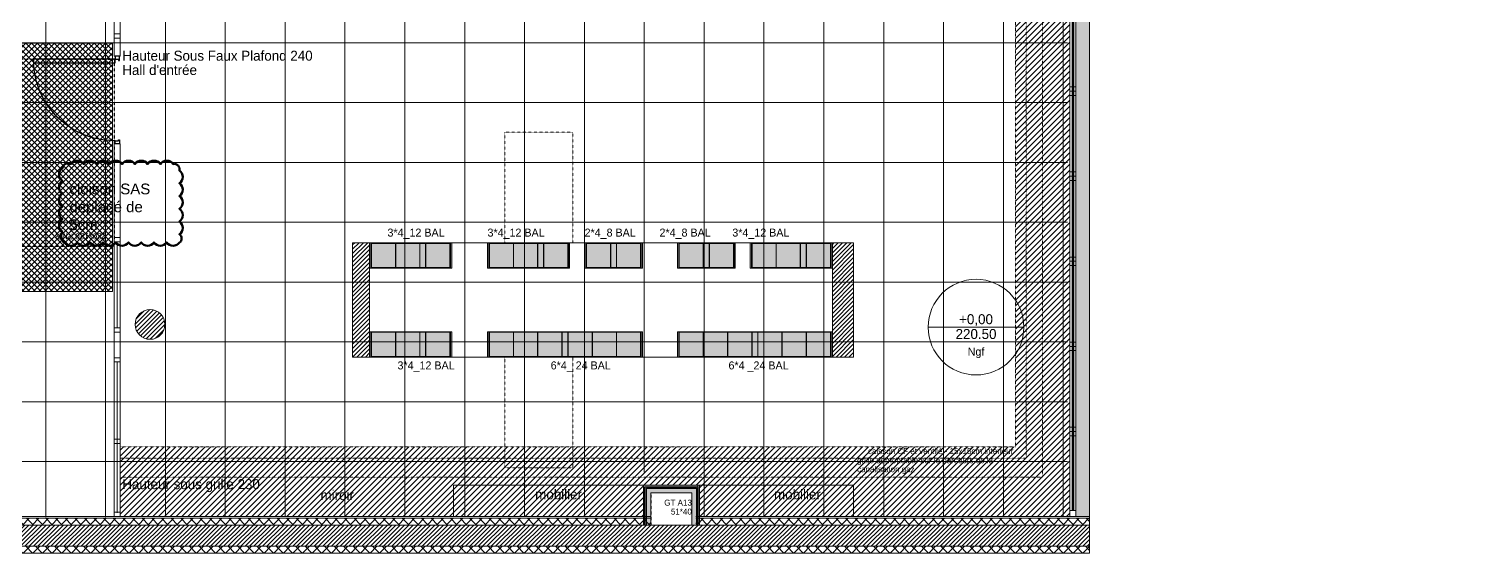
# Model space of a CAD drawing. Header units: centimetres. Extents: x 1724 to 19617, y -6503 to 8072.
# Drawn here: x 3151 to 4847, y -5378 to -4762 of the extents above; entities that cross this region are included whole.
import ezdxf

# ---------------------------------------------------------------- set-up
doc = ezdxf.new("R2010")
doc.units = ezdxf.units.CM
for name, pattern in [('ISO-03', [1.5, 0.6, -0.9]), ('Style de ligne -1', [0.41664, 0.20828, -0.20836]), ('Style de ligne -5', [0.20828, 0.069425, -0.138855]), ('VW-01', [0.41656, 0.20828, -0.20828])]:
    doc.linetypes.add(name, pattern=pattern)
for name, color, linetype in [('B Faux plafonds', 252, 'Continuous'), ('B Général', 252, 'Continuous'), ('C ANNOTATIONS-niveaux', 252, 'Continuous'), ('C ANNOTATIONS-PMR', 252, 'Style de ligne -5'), ('C ANNOTATIONS-prestations', 252, 'Continuous'), ('C ANNOTATIONS-texte', 252, 'Continuous'), ('C ANNOTATIONS-textes-numérotation gaine', 252, 'ISO-03'), ('F REMPLISSAGE-vert clair', 252, 'Continuous'), ('F REMPLISSAGE-vert foncé', 252, 'Continuous')]:
    doc.layers.add(name, color=color, linetype=linetype)
for name, color, linetype, lineweight in [('B Faux plafonds-1', 7, 'Continuous', 5), ('B GÈnÈral', 7, 'Continuous', 5), ('C ANNOTATIONS-modifications', 7, 'Continuous', 5), ('C ANNOTATIONS-prestations-1', 7, 'Continuous', 5), ('F REMPLISSAGE-vert clair-1', 7, 'Continuous', 5), ('F REMPLISSAGE-vert foncÈ', 7, 'Continuous', 5)]:
    doc.layers.add(name, color=color, linetype=linetype, lineweight=lineweight)
doc.styles.add('Eurostile', font='Eurosti.TTF')
doc.styles.add('Eurostile (italic)', font='Eurostib.TTF')
doc.styles.add('Helvetica Neue Thin', font='')
doc.styles.get("Standard").update_dxf_attribs({"font": 'isocp.shx', "height": 15})
doc.styles.get('Helvetica Neue Thin').set_extended_font_data('Helvetica Neue Thin')
pattern_1 = [(45, (-804.3564, -7946.63), (-5.656854, 5.656854), []), (135, (-804.3564, -7946.63), (5.656854, 5.656854), [])]
pattern_2 = [(45, (-804.3564, -7946.63), (2.4253472, -2.6458333), [])]

# ---------------------------------------------------------------- blocks, each defined once
blk = doc.blocks.new('Groupe-58-1')
at = {"layer": 'B Général', "color": 7, "linetype": 'Continuous', "lineweight": 5}
blk.add_line((0, -3.5), (0, 3.5), dxfattribs=at)
blk = doc.blocks.new('Groupe-59-1')
at = {"layer": 'B Général', "color": 7, "linetype": 'Continuous', "lineweight": 5}
blk.add_line((103, -3.5), (103, 3.5), dxfattribs=at)
blk = doc.blocks.new('Groupe-60-1')
at = {"layer": 'B Général', "linetype": 'Continuous', "flags": 128}
blk.add_lwpolyline([(99.5, 2.5), (98.7, 15), (96.2, 27.3), (92.2, 39.2), (86.6, 50.5), (79.7, 60.9), (71.4, 70.4), (61.9, 78.7), (51.5, 85.6), (40.2, 91.2), (28.3, 95.2), (16, 97.7), (3.5, 98.5)], dxfattribs=at)
at = {"layer": 'B Général', "flags": 128}
for points in [[(3.5, 2.5), (3.5, 98.5), (7.5, 98.5), (7.5, 2.5)], [(0, -2.5), (0, 2.5), (3.5, 2.5), (3.5, -1.5), (5, -1.5), (5, -2.5)], [(103, -2.5), (103, 2.5), (99.5, 2.5), (99.5, -1.5), (98, -1.5), (98, -2.5)]]:
    blk.add_lwpolyline(points, close=True, dxfattribs=at)
at = {"layer": 'B Général', "color": 7}
for name in ['Groupe-58-1', 'Groupe-59-1']:
    blk.add_blockref(name, (0, 0), dxfattribs=at)
blk = doc.blocks.new('NNA_IfcDoor (2D)-1')
at = {"layer": 'B Général', "color": 7}
blk.add_blockref('Groupe-60-1', (0, 0), dxfattribs=at)
blk = doc.blocks.new('Groupe-61-1')
at = {"layer": 'B Général', "color": 7, "linetype": 'Continuous', "lineweight": 5, "flags": 128}
for points in [[(4055.5, 2939.4), (4062.5, 2939.4), (4062.5, 2934.4), (4055.5, 2934.4)], [(4055.5, 2833.1), (4062.5, 2833.1), (4062.5, 2828.1), (4055.5, 2828.1)]]:
    blk.add_lwpolyline(points, close=True, dxfattribs=at)
blk = doc.blocks.new('Alti BAT A RDC')
at = {"layer": 'C ANNOTATIONS-niveaux', "color": 7, "linetype": 'Continuous', "lineweight": 5}
for p, q in [((-55.9, -9), (56.6, -9)), ((-37.2, -9), (37.8, -9))]:
    blk.add_line(p, q, dxfattribs=at)
blk.add_circle((0.3, -9), 56.2, dxfattribs=at)
at = {"layer": 'C ANNOTATIONS-niveaux', "color": 7, "attachment_point": 2, "rotation": 0, "line_spacing_factor": 0.895453, "style": 'Eurostile'}
for s, insert, char_height in [('+0,00', (0.3, 6.2), 11.75), ('220.50', (0.3, -11.2), 11.75), ('Ngf', (0.3, -33.1), 9.4)]:
    blk.add_mtext(s, dxfattribs=dict(at, insert=insert, char_height=char_height))
blk = doc.blocks.new('Groupe-72-1')
at = {"layer": 'B Général', "color": 7, "linetype": 'VW-01', "lineweight": 5, "flags": 128}
blk.add_lwpolyline([(4686, 2639.2), (4734, 2639.2), (4734, 2601.4), (4686, 2601.4)], close=True, dxfattribs=at)
at = {"layer": 'C ANNOTATIONS-textes-numérotation gaine', "color": 7, "insert": (4734, 2631.3), "char_height": 7.05, "width": 51, "attachment_point": 3, "line_spacing_factor": 0.895453, "style": 'Eurostile'}
blk.add_mtext('GT A13\\P51*40', dxfattribs=at)
blk = doc.blocks.new('Groupe-73-1')
at = {"layer": 'B GÈnÈral', "linetype": 'Continuous', "lineweight": 0, "true_color": 0x989898}
blk.add_hatch(color=252, dxfattribs=at).paths.add_polyline_path([(4494, 2828.7), (4494, 2798.7), (4676, 2798.7), (4676, 2828.7)])
at = {"layer": 'B Général', "color": 7, "linetype": 'Continuous', "lineweight": 5}
for p, q in [((4496.1, 2828), (4496.1, 2799.5)), ((4524.3, 2828), (4524.3, 2799.5)), ((4524.6, 2828), (4524.6, 2799.5)), ((4552.8, 2828), (4552.8, 2799.5)), ((4553.1, 2828), (4553.1, 2799.5)), ((4581.3, 2828), (4581.3, 2799.5)), ((4581.7, 2828), (4581.7, 2799.5)), ((4588.3, 2828), (4588.3, 2799.5)), ((4588.6, 2828), (4588.6, 2799.5)), ((4616.8, 2828), (4616.8, 2799.5)), ((4617.1, 2828), (4617.1, 2799.5)), ((4645.3, 2828), (4645.3, 2799.5)), ((4645.6, 2828), (4645.6, 2799.5)), ((4673.8, 2828), (4673.8, 2799.5))]:
    blk.add_line(p, q, dxfattribs=at)
at = {"layer": 'B Général', "color": 7, "linetype": 'Continuous', "lineweight": 5, "flags": 128}
for points in [[(4494, 2828.7), (4494, 2798.7), (4676, 2798.7), (4676, 2828.7)], [(4495.5, 2828), (4495.5, 2799.5), (4674.5, 2799.5), (4674.5, 2828)]]:
    blk.add_lwpolyline(points, close=True, dxfattribs=at)
blk = doc.blocks.new('Groupe-74-1')
at = {"layer": 'B GÈnÈral', "linetype": 'Continuous', "lineweight": 0, "true_color": 0x989898}
blk.add_hatch(color=252, dxfattribs=at).paths.add_polyline_path([(4717, 2828.7), (4717, 2798.7), (4899, 2798.7), (4899, 2828.7)])
at = {"layer": 'B Général', "color": 7, "linetype": 'Continuous', "lineweight": 5}
for p, q in [((4719.1, 2828), (4719.1, 2799.5)), ((4747.3, 2828), (4747.3, 2799.5)), ((4747.6, 2828), (4747.6, 2799.5)), ((4775.8, 2828), (4775.8, 2799.5)), ((4776.1, 2828), (4776.1, 2799.5)), ((4804.3, 2828), (4804.3, 2799.5)), ((4804.7, 2828), (4804.7, 2799.5)), ((4811.3, 2828), (4811.3, 2799.5)), ((4811.6, 2828), (4811.6, 2799.5)), ((4839.8, 2828), (4839.8, 2799.5)), ((4840.1, 2828), (4840.1, 2799.5)), ((4868.3, 2828), (4868.3, 2799.5)), ((4868.6, 2828), (4868.6, 2799.5)), ((4896.8, 2828), (4896.8, 2799.5))]:
    blk.add_line(p, q, dxfattribs=at)
at = {"layer": 'B Général', "color": 7, "linetype": 'Continuous', "lineweight": 5, "flags": 128}
for points in [[(4717, 2828.7), (4717, 2798.7), (4899, 2798.7), (4899, 2828.7)], [(4718.5, 2828), (4718.5, 2799.5), (4897.5, 2799.5), (4897.5, 2828)]]:
    blk.add_lwpolyline(points, close=True, dxfattribs=at)
blk = doc.blocks.new('Groupe-75-1')
at = {"layer": 'B GÈnÈral', "linetype": 'Continuous', "lineweight": 0, "true_color": 0x989898}
blk.add_hatch(color=252, dxfattribs=at).paths.add_polyline_path([(4355.4, 2828.7), (4355.4, 2798.7), (4451.9, 2798.7), (4451.9, 2828.7)])
at = {"layer": 'B Général', "color": 7, "linetype": 'Continuous', "lineweight": 5}
for p, q in [((4357.6, 2828), (4357.6, 2799.5)), ((4385.8, 2828), (4385.8, 2799.5)), ((4386.1, 2828), (4386.1, 2799.5)), ((4414.3, 2828), (4414.3, 2799.5)), ((4414.6, 2828), (4414.6, 2799.5)), ((4421.2, 2828), (4421.2, 2799.5)), ((4421.6, 2828), (4421.6, 2799.5)), ((4449.8, 2828), (4449.8, 2799.5))]:
    blk.add_line(p, q, dxfattribs=at)
at = {"layer": 'B Général', "color": 7, "linetype": 'Continuous', "lineweight": 5, "flags": 128}
for points in [[(4355.4, 2828.7), (4355.4, 2798.7), (4451.9, 2798.7), (4451.9, 2828.7)], [(4356.9, 2828), (4356.9, 2799.5), (4450.4, 2799.5), (4450.4, 2828)]]:
    blk.add_lwpolyline(points, close=True, dxfattribs=at)
blk = doc.blocks.new('Groupe-76-1')
at = {"layer": 'B GÈnÈral', "linetype": 'Continuous', "lineweight": 0, "true_color": 0x989898}
blk.add_hatch(color=252, dxfattribs=at).paths.add_polyline_path([(4355.4, 2933.3), (4355.4, 2903.3), (4451.9, 2903.3), (4451.9, 2933.3)])
at = {"layer": 'B Général', "color": 7, "linetype": 'Continuous', "lineweight": 5}
for p, q in [((4357.6, 2932.5), (4357.6, 2904)), ((4385.8, 2932.5), (4385.8, 2904)), ((4386.1, 2932.5), (4386.1, 2904)), ((4414.3, 2932.5), (4414.3, 2904)), ((4414.6, 2932.5), (4414.6, 2904)), ((4421.2, 2932.5), (4421.2, 2904)), ((4421.6, 2932.5), (4421.6, 2904)), ((4449.8, 2932.5), (4449.8, 2904))]:
    blk.add_line(p, q, dxfattribs=at)
at = {"layer": 'B Général', "color": 7, "linetype": 'Continuous', "lineweight": 5, "flags": 128}
for points in [[(4355.4, 2933.3), (4355.4, 2903.3), (4451.9, 2903.3), (4451.9, 2933.3)], [(4356.9, 2932.5), (4356.9, 2904), (4450.4, 2904), (4450.4, 2932.5)]]:
    blk.add_lwpolyline(points, close=True, dxfattribs=at)
blk = doc.blocks.new('Groupe-77-1')
at = {"layer": 'B GÈnÈral', "linetype": 'Continuous', "lineweight": 0, "true_color": 0x989898}
blk.add_hatch(color=252, dxfattribs=at).paths.add_polyline_path([(4493.9, 2933.3), (4493.9, 2903.3), (4590.4, 2903.3), (4590.4, 2933.3)])
at = {"layer": 'B Général', "color": 7, "linetype": 'Continuous', "lineweight": 5}
for p, q in [((4496.1, 2932.5), (4496.1, 2904)), ((4524.3, 2932.5), (4524.3, 2904)), ((4524.6, 2932.5), (4524.6, 2904)), ((4552.8, 2932.5), (4552.8, 2904)), ((4553.1, 2932.5), (4553.1, 2904)), ((4559.7, 2932.5), (4559.7, 2904)), ((4560.1, 2932.5), (4560.1, 2904)), ((4588.3, 2932.5), (4588.3, 2904))]:
    blk.add_line(p, q, dxfattribs=at)
at = {"layer": 'B Général', "color": 7, "linetype": 'Continuous', "lineweight": 5, "flags": 128}
for points in [[(4493.9, 2933.3), (4493.9, 2903.3), (4590.4, 2903.3), (4590.4, 2933.3)], [(4495.4, 2932.5), (4495.4, 2904), (4588.9, 2904), (4588.9, 2932.5)]]:
    blk.add_lwpolyline(points, close=True, dxfattribs=at)
blk = doc.blocks.new('Groupe-78-1')
at = {"layer": 'B GÈnÈral', "linetype": 'Continuous', "lineweight": 0, "true_color": 0x989898}
blk.add_hatch(color=252, dxfattribs=at).paths.add_polyline_path([(4676, 2933.3), (4676, 2903.3), (4608, 2903.3), (4608, 2933.3)])
at = {"layer": 'B Général', "color": 7, "linetype": 'Continuous', "lineweight": 5}
for p, q in [((4610.1, 2932.5), (4610.1, 2904)), ((4638.3, 2932.5), (4638.3, 2904)), ((4638.7, 2932.5), (4638.7, 2904)), ((4645.3, 2932.5), (4645.3, 2904)), ((4645.6, 2932.5), (4645.6, 2904)), ((4673.8, 2932.5), (4673.8, 2904))]:
    blk.add_line(p, q, dxfattribs=at)
at = {"layer": 'B Général', "color": 7, "linetype": 'Continuous', "lineweight": 5, "flags": 128}
for points in [[(4676, 2933.3), (4676, 2903.3), (4608, 2903.3), (4608, 2933.3)], [(4674.5, 2932.5), (4674.5, 2904), (4609.5, 2904), (4609.5, 2932.5)]]:
    blk.add_lwpolyline(points, close=True, dxfattribs=at)
blk = doc.blocks.new('Groupe-79-1')
at = {"layer": 'B GÈnÈral', "linetype": 'Continuous', "lineweight": 0, "true_color": 0x989898}
blk.add_hatch(color=252, dxfattribs=at).paths.add_polyline_path([(4802.5, 2933.3), (4802.5, 2903.3), (4899, 2903.3), (4899, 2933.3)])
at = {"layer": 'B Général', "color": 7, "linetype": 'Continuous', "lineweight": 5}
for p, q in [((4804.6, 2932.5), (4804.6, 2904)), ((4832.8, 2932.5), (4832.8, 2904)), ((4833.1, 2932.5), (4833.1, 2904)), ((4861.3, 2932.5), (4861.3, 2904)), ((4861.7, 2932.5), (4861.7, 2904)), ((4868.3, 2932.5), (4868.3, 2904)), ((4868.6, 2932.5), (4868.6, 2904)), ((4896.8, 2932.5), (4896.8, 2904))]:
    blk.add_line(p, q, dxfattribs=at)
at = {"layer": 'B Général', "color": 7, "linetype": 'Continuous', "lineweight": 5, "flags": 128}
for points in [[(4802.5, 2933.3), (4802.5, 2903.3), (4899, 2903.3), (4899, 2933.3)], [(4804, 2932.5), (4804, 2904), (4897.5, 2904), (4897.5, 2932.5)]]:
    blk.add_lwpolyline(points, close=True, dxfattribs=at)
blk = doc.blocks.new('Groupe-80-1')
at = {"layer": 'B GÈnÈral', "linetype": 'Continuous', "lineweight": 0, "true_color": 0x989898}
blk.add_hatch(color=252, dxfattribs=at).paths.add_polyline_path([(4785, 2933.3), (4785, 2903.3), (4717, 2903.3), (4717, 2933.3)])
at = {"layer": 'B Général', "color": 7, "linetype": 'Continuous', "lineweight": 5}
for p, q in [((4719.1, 2932.5), (4719.1, 2904)), ((4747.3, 2932.5), (4747.3, 2904)), ((4747.7, 2932.5), (4747.7, 2904)), ((4754.3, 2932.5), (4754.3, 2904)), ((4754.6, 2932.5), (4754.6, 2904)), ((4782.8, 2932.5), (4782.8, 2904))]:
    blk.add_line(p, q, dxfattribs=at)
at = {"layer": 'B Général', "color": 7, "linetype": 'Continuous', "lineweight": 5, "flags": 128}
for points in [[(4785, 2933.3), (4785, 2903.3), (4717, 2903.3), (4717, 2933.3)], [(4783.5, 2932.5), (4783.5, 2904), (4718.5, 2904), (4718.5, 2932.5)]]:
    blk.add_lwpolyline(points, close=True, dxfattribs=at)
blk = doc.blocks.new('Groupe-81-1')
at = {"layer": 'B Général', "color": 7}
for name in ['Groupe-76-1', 'Groupe-77-1', 'Groupe-78-1', 'Groupe-80-1', 'Groupe-79-1', 'Groupe-75-1', 'Groupe-73-1', 'Groupe-74-1']:
    blk.add_blockref(name, (0, 0), dxfattribs=at)
blk = doc.blocks.new('Groupe-83-1')
at = {"layer": 'B Général', "color": 7, "linetype": 'Continuous', "lineweight": 5, "flags": 128}
for points in [[(5178, 2716.4), (5185, 2716.4), (5185, 2706.4), (5178, 2706.4)], [(5178, 2711.4), (5185, 2711.4), (5185, 2706.4), (5178, 2706.4)]]:
    blk.add_lwpolyline(points, close=True, dxfattribs=at)
blk = doc.blocks.new('Groupe-84-1')
at = {"layer": 'B Général', "color": 7}
blk.add_blockref('Groupe-83-1', (0, 0), dxfattribs=at)
blk = doc.blocks.new('Groupe-85-1')
at = {"layer": 'B Général', "color": 7, "linetype": 'Continuous', "lineweight": 5, "flags": 128}
for points in [[(5178, 2816.4), (5185, 2816.4), (5185, 2806.4), (5178, 2806.4)], [(5178, 2811.4), (5185, 2811.4), (5185, 2806.4), (5178, 2806.4)]]:
    blk.add_lwpolyline(points, close=True, dxfattribs=at)
blk = doc.blocks.new('Groupe-86-1')
at = {"layer": 'B Général', "color": 7}
blk.add_blockref('Groupe-85-1', (0, 0), dxfattribs=at)
blk = doc.blocks.new('Groupe-87-1')
at = {"layer": 'B Général', "color": 7, "linetype": 'Continuous', "lineweight": 5, "flags": 128}
for points in [[(5178, 2916.4), (5185, 2916.4), (5185, 2906.4), (5178, 2906.4)], [(5178, 2911.4), (5185, 2911.4), (5185, 2906.4), (5178, 2906.4)]]:
    blk.add_lwpolyline(points, close=True, dxfattribs=at)
blk = doc.blocks.new('Groupe-88-1')
at = {"layer": 'B Général', "color": 7}
blk.add_blockref('Groupe-87-1', (0, 0), dxfattribs=at)
blk = doc.blocks.new('Groupe-89-1')
at = {"layer": 'B Général', "color": 7, "linetype": 'Continuous', "lineweight": 5, "flags": 128}
for points in [[(5178, 3016.4), (5185, 3016.4), (5185, 3006.4), (5178, 3006.4)], [(5178, 3011.4), (5185, 3011.4), (5185, 3006.4), (5178, 3006.4)]]:
    blk.add_lwpolyline(points, close=True, dxfattribs=at)
blk = doc.blocks.new('Groupe-90-1')
at = {"layer": 'B Général', "color": 7}
blk.add_blockref('Groupe-89-1', (0, 0), dxfattribs=at)
blk = doc.blocks.new('Groupe-91-1')
at = {"layer": 'B Général', "color": 7, "linetype": 'Continuous', "lineweight": 5, "flags": 128}
for points in [[(5178, 3116.4), (5185, 3116.4), (5185, 3106.4), (5178, 3106.4)], [(5178, 3111.4), (5185, 3111.4), (5185, 3106.4), (5178, 3106.4)]]:
    blk.add_lwpolyline(points, close=True, dxfattribs=at)
blk = doc.blocks.new('Groupe-92-1')
at = {"layer": 'B Général', "color": 7}
blk.add_blockref('Groupe-91-1', (0, 0), dxfattribs=at)
blk = doc.blocks.new('Groupe-93-1')
at = {"layer": 'B Général', "color": 7, "linetype": 'Continuous', "lineweight": 5, "flags": 128}
for points in [[(5178, 3216.4), (5185, 3216.4), (5185, 3206.4), (5178, 3206.4)], [(5178, 3211.4), (5185, 3211.4), (5185, 3206.4), (5178, 3206.4)]]:
    blk.add_lwpolyline(points, close=True, dxfattribs=at)
blk = doc.blocks.new('Groupe-94-1')
at = {"layer": 'B Général', "color": 7}
blk.add_blockref('Groupe-93-1', (0, 0), dxfattribs=at)
blk = doc.blocks.new('Groupe-95-1')
at = {"layer": 'B GÈnÈral', "linetype": 'Continuous', "lineweight": 0, "true_color": 0xeeeeee}
blk.add_hatch(color=7, dxfattribs=at).paths.add_polyline_path([(5201, 3317.4), (5185, 3317.4), (5185, 2611.4), (5201, 2611.4)])
at = {"layer": 'B Général', "color": 7, "linetype": 'Continuous', "lineweight": 5}
for p, q in [((5178, 2618.4), (5178, 3311.4)), ((5180.5, 2618.4), (5180.5, 3311.4)), ((5181.5, 2618.4), (5181.5, 3311.4)), ((5182.5, 2618.4), (5182.5, 3311.4)), ((5185, 3311.4), (5185, 2611.4))]:
    blk.add_line(p, q, dxfattribs=at)
at = {"layer": 'B Général', "color": 7, "linetype": 'Continuous', "lineweight": 5, "flags": 128}
for points in [[(5178, 3317.4), (5185, 3317.4), (5185, 3311.4), (5178, 3311.4)], [(5201, 3317.4), (5185, 3317.4), (5185, 2611.4), (5201, 2611.4)], [(5178, 2618.4), (5185, 2618.4), (5185, 2611.4), (5178, 2611.4)]]:
    blk.add_lwpolyline(points, close=True, dxfattribs=at)
at = {"layer": 'B Général', "color": 7}
for name in ['Groupe-94-1', 'Groupe-92-1', 'Groupe-90-1', 'Groupe-88-1', 'Groupe-86-1', 'Groupe-84-1']:
    blk.add_blockref(name, (0, 0), dxfattribs=at)
blk = doc.blocks.new('Rectangle 220.120 PMR')
at = {"layer": 'B Général', "color": 154, "linetype": 'Style de ligne -1', "true_color": 0x0053a6, "flags": 128}
blk.add_lwpolyline([(-60, 110), (60, 110), (60, -110), (-60, -110)], close=True, dxfattribs=at)
at = {"layer": 'B Général', "color": 154, "true_color": 0x0053a6, "insert": (-20.6, 98.1), "char_height": 7.049, "attachment_point": 5, "line_spacing_factor": 0.895453, "style": 'Eurostile (italic)'}
blk.add_mtext('220x120 PMR', dxfattribs=at)

msp = doc.modelspace()

# ---------------------------------------------------------------- hatches: boundary and pattern name
at = {"layer": 'B Faux plafonds-1', "linetype": 'Continuous', "lineweight": 5, "true_color": 0xaaaaaa}
h = msp.add_hatch(dxfattribs=at)
h.set_pattern_fill('F_P__SOFFITE', color=253, style=0, pattern_type=2)
h.set_pattern_definition([(45, (-394.2114, -4740.37), (-3.527778, 3.3072917), [])])
h.paths.add_polyline_path([(3872.608, -5335.227), (3872.608, -5298.454), (3938.608, -5298.454), (3938.608, -5335.227), (4373.685, -5335.227), (4373.685, -4629.241), (4370.685, -4629.241), (4370.685, -3794.241), (4345.685, -3794.241), (4345.685, -3278.241), (4309.748, -3278.241), (4309.67, -5253.455), (3258.166, -5253.455), (3258.166, -5335.227)])
at = {"layer": 'B GÈnÈral', "linetype": 'Continuous', "lineweight": 5, "true_color": 0x808080}
h = msp.add_hatch(dxfattribs=at)
h.set_pattern_fill('02_ISOLANT', color=8, scale=0.590551, angle=90, style=0, pattern_type=2)
h.set_pattern_definition([(135, (3194.1655, -4885.6384), (-3.34066, -3.34066), []), (225, (3194.1655, -4885.6384), (-3.34066, 3.34066), [])])
h.paths.add_polyline_path([(3029.69, -5070.734), (3029.69, -4778.63), (3249.166, -4778.63), (3249.166, -5070.734)])
at = {"layer": 'B GÈnÈral', "linetype": 'Continuous', "lineweight": 5}
h = msp.add_hatch(dxfattribs=at)
h.set_pattern_fill('50_BETON', style=0, pattern_type=2)
h.set_pattern_definition(pattern_2)
h.paths.add_polyline_path([(3551.086, -5013.359), (3531.086, -5013.359), (3531.086, -5147.904), (3551.086, -5147.904)])
h = msp.add_hatch(dxfattribs=at)
h.set_pattern_fill('50_BETON', style=0, pattern_type=2)
h.set_pattern_definition(pattern_2)
h.paths.add_polyline_path([(4119.608, -5013.359), (4094.608, -5013.359), (4094.608, -5147.904), (4119.608, -5147.904)])
h = msp.add_hatch(dxfattribs=at)
h.set_pattern_fill('50_BETON', style=0, pattern_type=2)
h.set_pattern_definition(pattern_2)
edge = h.paths.add_edge_path()
edge.add_arc((3293.244, -5109.404), 17.5, 0, 360)
at = {"layer": 'B GÈnÈral', "linetype": 'Continuous', "lineweight": 5, "true_color": 0x808080}
h = msp.add_hatch(dxfattribs=at)
h.set_pattern_fill('02_ISOLANT', color=8, style=0, pattern_type=2)
h.set_pattern_definition(pattern_1)
h.paths.add_polyline_path([(3051.594, -5337.227), (3051.594, -5345.227), (3881.608, -5345.227), (3881.608, -5337.227)])
h = msp.add_hatch(dxfattribs=at)
h.set_pattern_fill('02_ISOLANT', color=8, style=0, pattern_type=2)
h.set_pattern_definition(pattern_1)
h.paths.add_polyline_path([(3934.108, -5337.227), (3934.108, -5345.227), (4396.685, -5345.227), (4396.685, -5337.227)])
at = {"layer": 'B GÈnÈral', "linetype": 'Continuous', "lineweight": 5}
h = msp.add_hatch(dxfattribs=at)
h.set_pattern_fill('50_BETON', style=0, pattern_type=2)
h.set_pattern_definition(pattern_2)
h.paths.add_polyline_path([(2693.657, -5345.227), (2693.657, -5370.227), (4396.685, -5370.227), (4396.685, -5345.227)])
at = {"layer": 'B GÈnÈral', "linetype": 'Continuous', "lineweight": 5, "true_color": 0x808080}
h = msp.add_hatch(dxfattribs=at)
h.set_pattern_fill('02_ISOLANT', color=8, style=0, pattern_type=2)
h.set_pattern_definition(pattern_1)
h.paths.add_polyline_path([(2693.657, -5370.227), (4396.685, -5370.227), (4396.685, -5378.227), (2693.657, -5378.227)])
at = {"layer": 'C ANNOTATIONS-prestations-1', "linetype": 'Continuous', "lineweight": 9, "true_color": 0x989898}
h = msp.add_hatch(dxfattribs=at)
h.set_pattern_fill('DALETTES TERRASSE 50X50', color=252, scale=1.406016, style=0, pattern_type=2)
h.set_pattern_definition([(0, (3873.644, -3794.24), (4e-15, -70.3008), []), (270, (3873.644, -3794.24), (70.3008, 0), [])])
h.paths.add_polyline_path([(4370.662, -5334.341), (4370.674, -4429.241), (4380.696, -4429.241), (4380.685, -3794.241), (6808.128, -3794.241), (6808.128, -3664.241), (4345.685, -3664.241), (4345.685, -3258.741), (4215.608, -3258.652), (4215.608, -3616.241), (4030.608, -3616.241), (4030.608, -3728.742), (4071.482, -3786.765), (4107.284, -3846.631), (4138.015, -3908.34), (4163.675, -3971.891), (4184.264, -4037.284), (4199.783, -4104.52), (4210.23, -4173.598), (4215.606, -4244.518), (4215.606, -4518.291), (4181.754, -4608.814), (4140.144, -4703.241), (3538.717, -4703.241), (3538.717, -4751.147), (3468.086, -4751.147), (3468.086, -4703.241), (3026.594, -4703.241), (3026.593, -5336.113), (3872.608, -5334.997), (3872.608, -5283.227), (3938.608, -5283.227), (3938.608, -5334.91)])

# ---------------------------------------------------------------- linework, layer by layer
at = {"layer": 'B Faux plafonds', "color": 7, "linetype": 'VW-01', "lineweight": 5, "flags": 128}
msp.add_lwpolyline([(3872.608, -5335.227), (3872.608, -5298.454), (3938.608, -5298.454), (3938.608, -5335.227), (4373.685, -5335.227), (4373.685, -4629.241), (4370.685, -4629.241), (4370.685, -3794.241), (4345.685, -3794.241), (4345.685, -3278.241), (4309.748, -3278.241), (4309.67, -5253.455), (3258.166, -5253.455), (3258.166, -5335.227)], close=True, dxfattribs=at)
at = {"layer": 'B GÈnÈral', "color": 9, "linetype": 'Continuous', "true_color": 0xc0dcc0}
for points in [[(3881.608, -5307.454), (3872.608, -5298.454), (3929.608, -5307.454), (3938.608, -5298.454)], [(3881.608, -5345.227), (3872.608, -5345.227), (3881.608, -5307.454), (3872.608, -5298.454)], [(3929.608, -5307.454), (3938.608, -5298.454), (3929.608, -5345.227), (3938.608, -5345.227)]]:
    msp.add_solid(points, dxfattribs=at)
at = {"layer": 'B Général', "color": 7, "linetype": 'Continuous', "lineweight": 5}
for p, q in [((3251.166, -4794.292), (3251.166, -4686.903)), ((3251.166, -4794.292), (3251.166, -4686.903)), ((3258.166, -4794.292), (3258.166, -4686.903)), ((3258.166, -4794.292), (3258.166, -4686.903)), ((3251.166, -5335.227), (3251.166, -4897.292)), ((3251.166, -5335.227), (3251.166, -4897.292)), ((3258.166, -5335.227), (3258.166, -4897.292)), ((3258.166, -5335.227), (3258.166, -4897.292)), ((3254.666, -5012.235), (3254.666, -5113.566)), ((3531.086, -5013.359), (3531.086, -5147.904)), ((3531.086, -5013.359), (3551.086, -5013.359)), ((3551.086, -5013.359), (3551.086, -5147.904)), ((4094.608, -5013.359), (4094.608, -5147.904)), ((4094.608, -5013.359), (4119.608, -5013.359)), ((4119.608, -5013.359), (4119.608, -5147.904)), ((3254.666, -5330.889), (3254.666, -5153.566)), ((3531.086, -5147.904), (3551.086, -5147.904)), ((4094.608, -5147.904), (4119.608, -5147.904)), ((3051.594, -5335.227), (3881.608, -5335.227)), ((3051.594, -5337.227), (3881.608, -5337.227)), ((3258.166, -5335.227), (3251.166, -5335.227)), ((3934.108, -5335.227), (4396.685, -5335.227)), ((3934.108, -5337.227), (4396.685, -5337.227)), ((3051.594, -5345.227), (3881.608, -5345.227)), ((3051.594, -5345.227), (4396.685, -5345.227)), ((3934.108, -5345.227), (4396.685, -5345.227)), ((4396.685, -5370.227), (4396.685, -5345.227)), ((2693.657, -5370.227), (4396.685, -5370.227))]:
    msp.add_line(p, q, dxfattribs=at)
at = {"layer": 'B Général', "color": 7, "linetype": 'Continuous', "lineweight": 18}
for p, q in [((3531.086, -5013.359), (3531.086, -5147.904)), ((3551.086, -5013.359), (3551.086, -5147.904)), ((4094.608, -5013.359), (4094.608, -5147.904)), ((4119.608, -5013.359), (4119.608, -5147.904)), ((2693.657, -5345.227), (4396.685, -5345.227)), ((2693.657, -5370.227), (4396.685, -5370.227))]:
    msp.add_line(p, q, dxfattribs=at)
at = {"layer": 'B Général', "color": 7, "linetype": 'Continuous', "lineweight": 13}
for p, q in [((3872.608, -5298.454), (3938.608, -5298.454)), ((3872.608, -5345.227), (3872.608, -5298.454)), ((3881.608, -5307.454), (3929.608, -5307.454)), ((3881.608, -5345.227), (3881.608, -5307.454)), ((3929.608, -5307.454), (3929.608, -5345.227)), ((3938.608, -5298.454), (3938.608, -5345.227)), ((3051.594, -5335.227), (3881.608, -5335.227)), ((3934.108, -5335.227), (4396.685, -5335.227)), ((4396.685, -5345.227), (4396.685, -5335.227)), ((3051.594, -5345.227), (3881.608, -5345.227)), ((3934.108, -5345.227), (4396.685, -5345.227))]:
    msp.add_line(p, q, dxfattribs=at)
at = {"layer": 'B Général', "color": 7, "linetype": 'Continuous', "lineweight": 5, "flags": 128}
for points in [[(3029.69, -5070.734), (3029.69, -4778.63), (3249.166, -4778.63), (3249.166, -5070.734)], [(3251.166, -4767.866), (3258.166, -4767.866), (3258.166, -4772.866), (3251.166, -4772.866)], [(3551.084, -5013.359), (4094.604, -5013.359), (4094.604, -5147.904), (3551.084, -5147.904)], [(3251.166, -5148.566), (3258.166, -5148.566), (3258.166, -5153.566), (3251.166, -5153.566)], [(3251.166, -5244.228), (3258.166, -5244.228), (3258.166, -5249.228), (3251.166, -5249.228)], [(3251.166, -5330.227), (3258.166, -5330.227), (3258.166, -5335.227), (3251.166, -5335.227)]]:
    msp.add_lwpolyline(points, close=True, dxfattribs=at)
at = {"layer": 'B Général', "color": 7, "linetype": 'Continuous', "lineweight": 13, "flags": 128}
for points in [[(3649.644, -5298.454), (3872.608, -5298.454), (3872.608, -5335.227), (3649.644, -5335.227)], [(3936.808, -5298.454), (4119.608, -5298.454), (4119.608, -5335.227), (3936.808, -5335.227)]]:
    msp.add_lwpolyline(points, close=True, dxfattribs=at)
at = {"layer": 'B Général', "color": 7, "linetype": 'Continuous', "lineweight": 18, "flags": 128}
msp.add_lwpolyline([(2693.657, -5370.227), (4396.685, -5370.227), (4396.685, -5378.227), (2693.657, -5378.227)], close=True, dxfattribs=at)
at = {"layer": 'B Général', "color": 7, "linetype": 'Continuous', "lineweight": 5}
msp.add_circle((3293.244, -5109.404), 17.5, dxfattribs=at)
at = {"layer": 'C ANNOTATIONS-modifications', "color": 230, "lineweight": 70, "true_color": 0xff007f, "flags": 128}
msp.add_lwpolyline([(3327.828, -5013.084, -0.52056705), (3312.828, -5013.084, -0.52056705), (3297.828, -5013.084, -0.52056705), (3282.828, -5013.084, -0.52056705), (3267.828, -5013.084, -0.52056705), (3252.828, -5013.084, -0.52056705), (3237.828, -5013.084, -0.52056705), (3222.828, -5013.084, -0.52056705), (3207.828, -5013.084, -0.52056705), (3192.828, -5013.084, -0.52056705), (3190.232, -5000.679, -0.52056705), (3190.232, -4985.679, -0.52056705), (3190.232, -4970.679, -0.52056705), (3190.232, -4955.679, -0.52056705), (3190.232, -4940.679, -0.52056705), (3190.232, -4925.679, -0.52056705), (3200.435, -4920.882, -0.52056705), (3215.435, -4920.882, -0.52056705), (3230.435, -4920.882, -0.52056705), (3245.435, -4920.882, -0.52056705), (3260.435, -4920.882, -0.52056705), (3275.435, -4920.882, -0.52056705), (3290.435, -4920.882, -0.52056705), (3305.435, -4920.882, -0.52056705), (3320.435, -4920.882, -0.52056705), (3327.828, -4928.489, -0.52056705), (3327.828, -4943.489, -0.52056705), (3327.828, -4958.489, -0.52056705), (3327.828, -4973.489, -0.52056705), (3327.828, -4988.489, -0.52056705), (3327.828, -5003.489, -0.52056705)], format="xyb", close=True, dxfattribs=at)
at = {"layer": 'C ANNOTATIONS-PMR', "color": 154, "linetype": 'VW-01', "lineweight": 5, "true_color": 0x0053a6, "flags": 128}
for points in [[(3709.859, -5013.359), (3709.859, -4883.359), (3789.859, -4883.359), (3789.859, -5013.359)], [(3709.859, -5277.904), (3709.859, -5147.904), (3789.859, -5147.904), (3789.859, -5277.904)]]:
    msp.add_lwpolyline(points, close=True, dxfattribs=at)
at = {"layer": 'C ANNOTATIONS-prestations', "color": 1, "linetype": 'VW-01', "lineweight": 5, "true_color": 0xff0000, "flags": 128}
msp.add_lwpolyline([(4345.158, -3285.821), (4322.289, -3285.821), (4322.289, -5266.558), (3258.166, -5266.558), (3258.166, -5289.098), (4341.531, -5289.098), (4341.531, -3312.845), (4345.158, -3312.845), (4345.158, -3285.821)], dxfattribs=at)
at = {"layer": 'F REMPLISSAGE-vert clair'}
for p, q in [((3874.408, -5300.254), (3936.808, -5300.254)), ((3874.408, -5345.227), (3874.408, -5300.254)), ((3876.208, -5302.054), (3935.008, -5302.054)), ((3876.208, -5302.054), (3935.008, -5302.054)), ((3876.208, -5345.227), (3876.208, -5302.054)), ((3876.208, -5345.227), (3876.208, -5302.054)), ((3935.008, -5302.054), (3935.008, -5345.227)), ((3935.008, -5302.054), (3935.008, -5345.227)), ((3936.808, -5300.254), (3936.808, -5345.227))]:
    msp.add_line(p, q, dxfattribs=at)
at = {"layer": 'F REMPLISSAGE-vert clair', "color": 7, "linetype": 'Continuous', "lineweight": 13}
for p, q in [((3881.608, -5307.454), (3929.608, -5307.454)), ((3881.608, -5345.227), (3881.608, -5307.454)), ((3929.608, -5307.454), (3929.608, -5345.227))]:
    msp.add_line(p, q, dxfattribs=at)
at = {"layer": 'F REMPLISSAGE-vert clair-1', "color": 9, "linetype": 'Continuous', "true_color": 0xc0dcc0}
for points in [[(3874.408, -5300.254), (3876.208, -5302.054), (3936.808, -5300.254), (3935.008, -5302.054)], [(3874.408, -5345.227), (3876.208, -5345.227), (3874.408, -5300.254), (3876.208, -5302.054)], [(3876.208, -5302.054), (3881.608, -5307.454), (3935.008, -5302.054), (3929.608, -5307.454)], [(3876.208, -5345.227), (3881.608, -5345.227), (3876.208, -5302.054), (3881.608, -5307.454)], [(3935.008, -5302.054), (3929.608, -5307.454), (3935.008, -5345.227), (3929.608, -5345.227)], [(3936.808, -5300.254), (3935.008, -5302.054), (3936.808, -5345.227), (3935.008, -5345.227)]]:
    msp.add_solid(points, dxfattribs=at)
at = {"layer": 'F REMPLISSAGE-vert foncÈ', "color": 54, "linetype": 'Continuous', "true_color": 0x99aa00}
for points in [[(3872.608, -5298.454), (3874.408, -5300.254), (3938.608, -5298.454), (3936.808, -5300.254)], [(3872.608, -5345.227), (3874.408, -5345.227), (3872.608, -5298.454), (3874.408, -5300.254)], [(3938.608, -5298.454), (3936.808, -5300.254), (3938.608, -5345.227), (3936.808, -5345.227)]]:
    msp.add_solid(points, dxfattribs=at)
at = {"layer": 'F REMPLISSAGE-vert foncé', "color": 7, "linetype": 'Continuous', "lineweight": 13}
for p, q in [((3872.608, -5298.454), (3938.608, -5298.454)), ((3872.608, -5345.227), (3872.608, -5298.454)), ((3938.608, -5298.454), (3938.608, -5345.227))]:
    msp.add_line(p, q, dxfattribs=at)
at = {"layer": 'F REMPLISSAGE-vert foncé'}
for p, q in [((3874.408, -5300.254), (3936.808, -5300.254)), ((3874.408, -5345.227), (3874.408, -5300.254)), ((3936.808, -5300.254), (3936.808, -5345.227))]:
    msp.add_line(p, q, dxfattribs=at)

# ---------------------------------------------------------------- block references
at = {"layer": 'B Général', "color": 7}
for name in ['Groupe-95-1', 'Groupe-61-1', 'Groupe-81-1']:
    msp.add_blockref(name, (-804.356, -7946.63), dxfattribs=at)
at = {"layer": 'B Général', "color": 7, "rotation": 180}
msp.add_blockref('Rectangle 220.120 PMR', (3191.166, -4907.792), dxfattribs=at)
at = {"layer": 'B Général', "color": 7, "xscale": -1, "rotation": 90}
msp.add_blockref('NNA_IfcDoor (2D)-1', (3254.666, -4794.292), dxfattribs=at)
at = {"layer": 'C ANNOTATIONS-prestations', "color": 7}
msp.add_blockref('Alti BAT A RDC', (4263.068, -5103.581), dxfattribs=at)
at = {"layer": 'C ANNOTATIONS-textes-numérotation gaine', "color": 7}
msp.add_blockref('Groupe-72-1', (-804.356, -7946.63), dxfattribs=at)

# ---------------------------------------------------------------- texts
at = {"layer": 'B Général', "color": 7, "attachment_point": 1, "line_spacing_factor": 0.895453, "style": 'Eurostile'}
for s, insert, char_height in [('3*4_12 BAL', (3572.086, -4996.768), 9.3982), ('3*4_12 BAL', (3689.586, -4996.768), 9.3982), ('2*4_8 BAL', (3803.606, -4996.768), 9.3982), ('2*4_8 BAL', (3891.606, -4996.768), 9.3982), ('3*4_12 BAL', (3977.106, -4996.768), 9.3982), ('3*4_12 BAL', (3583.871, -5152.879), 9.3982), ('6*4_ 24 BAL', (3763.819, -5152.879), 9.39822), ('6*4 _24 BAL', (3972.626, -5152.879), 9.39822)]:
    msp.add_mtext(s, dxfattribs=dict(at, insert=insert, char_height=char_height))
at = {"layer": 'C ANNOTATIONS-modifications', "color": 230, "true_color": 0xff007f, "insert": (3198.551, -4943.835), "char_height": 12.60905, "width": 121.61117, "attachment_point": 1, "line_spacing_factor": 1.002831, "style": 'Helvetica Neue Thin'}
msp.add_mtext('cloison SAS déplacé de 5cm', dxfattribs=at)
at = {"layer": 'C ANNOTATIONS-prestations', "insert": (4307.183, -5254.767), "char_height": 7.04867, "attachment_point": 3, "line_spacing_factor": 2.791836, "style": 'Eurostile'}
msp.add_mtext('caisson CF et ventilé - 15x15cm intérieur ', dxfattribs=at)
at = {"layer": 'C ANNOTATIONS-prestations', "insert": (4123.644, -5265.519), "char_height": 7.04867, "width": 200.71216, "attachment_point": 1, "line_spacing_factor": 0.895453, "style": 'Eurostile'}
msp.add_mtext('grille demontable sur le parcours de la canalisation gaz', dxfattribs=at)
at = {"layer": 'C ANNOTATIONS-texte', "color": 7, "attachment_point": 1, "rotation": 0, "line_spacing_factor": 0.895453}
for s, insert, char_height, style in [('Hauteur Sous Faux Plafond 240', (3260.644, -4787.677), 11.74778, 'Eurostile (italic)'), ("Hall d'entrée", (3260.644, -4804.497), 11.74778, 'Eurostile'), ('Hauteur sous grille 230', (3260.644, -5291.285), 11.74778, 'Eurostile (italic)'), ('miroir', (3493.469, -5304.086), 11.7478, 'Eurostile (italic)'), ('mobilier', (3745.621, -5303.285), 11.7478, 'Eurostile (italic)'), ('mobilier', (4026.139, -5303.285), 11.7478, 'Eurostile (italic)')]:
    msp.add_mtext(s, dxfattribs=dict(at, insert=insert, char_height=char_height, style=style))

doc.saveas('drawing.dxf')
